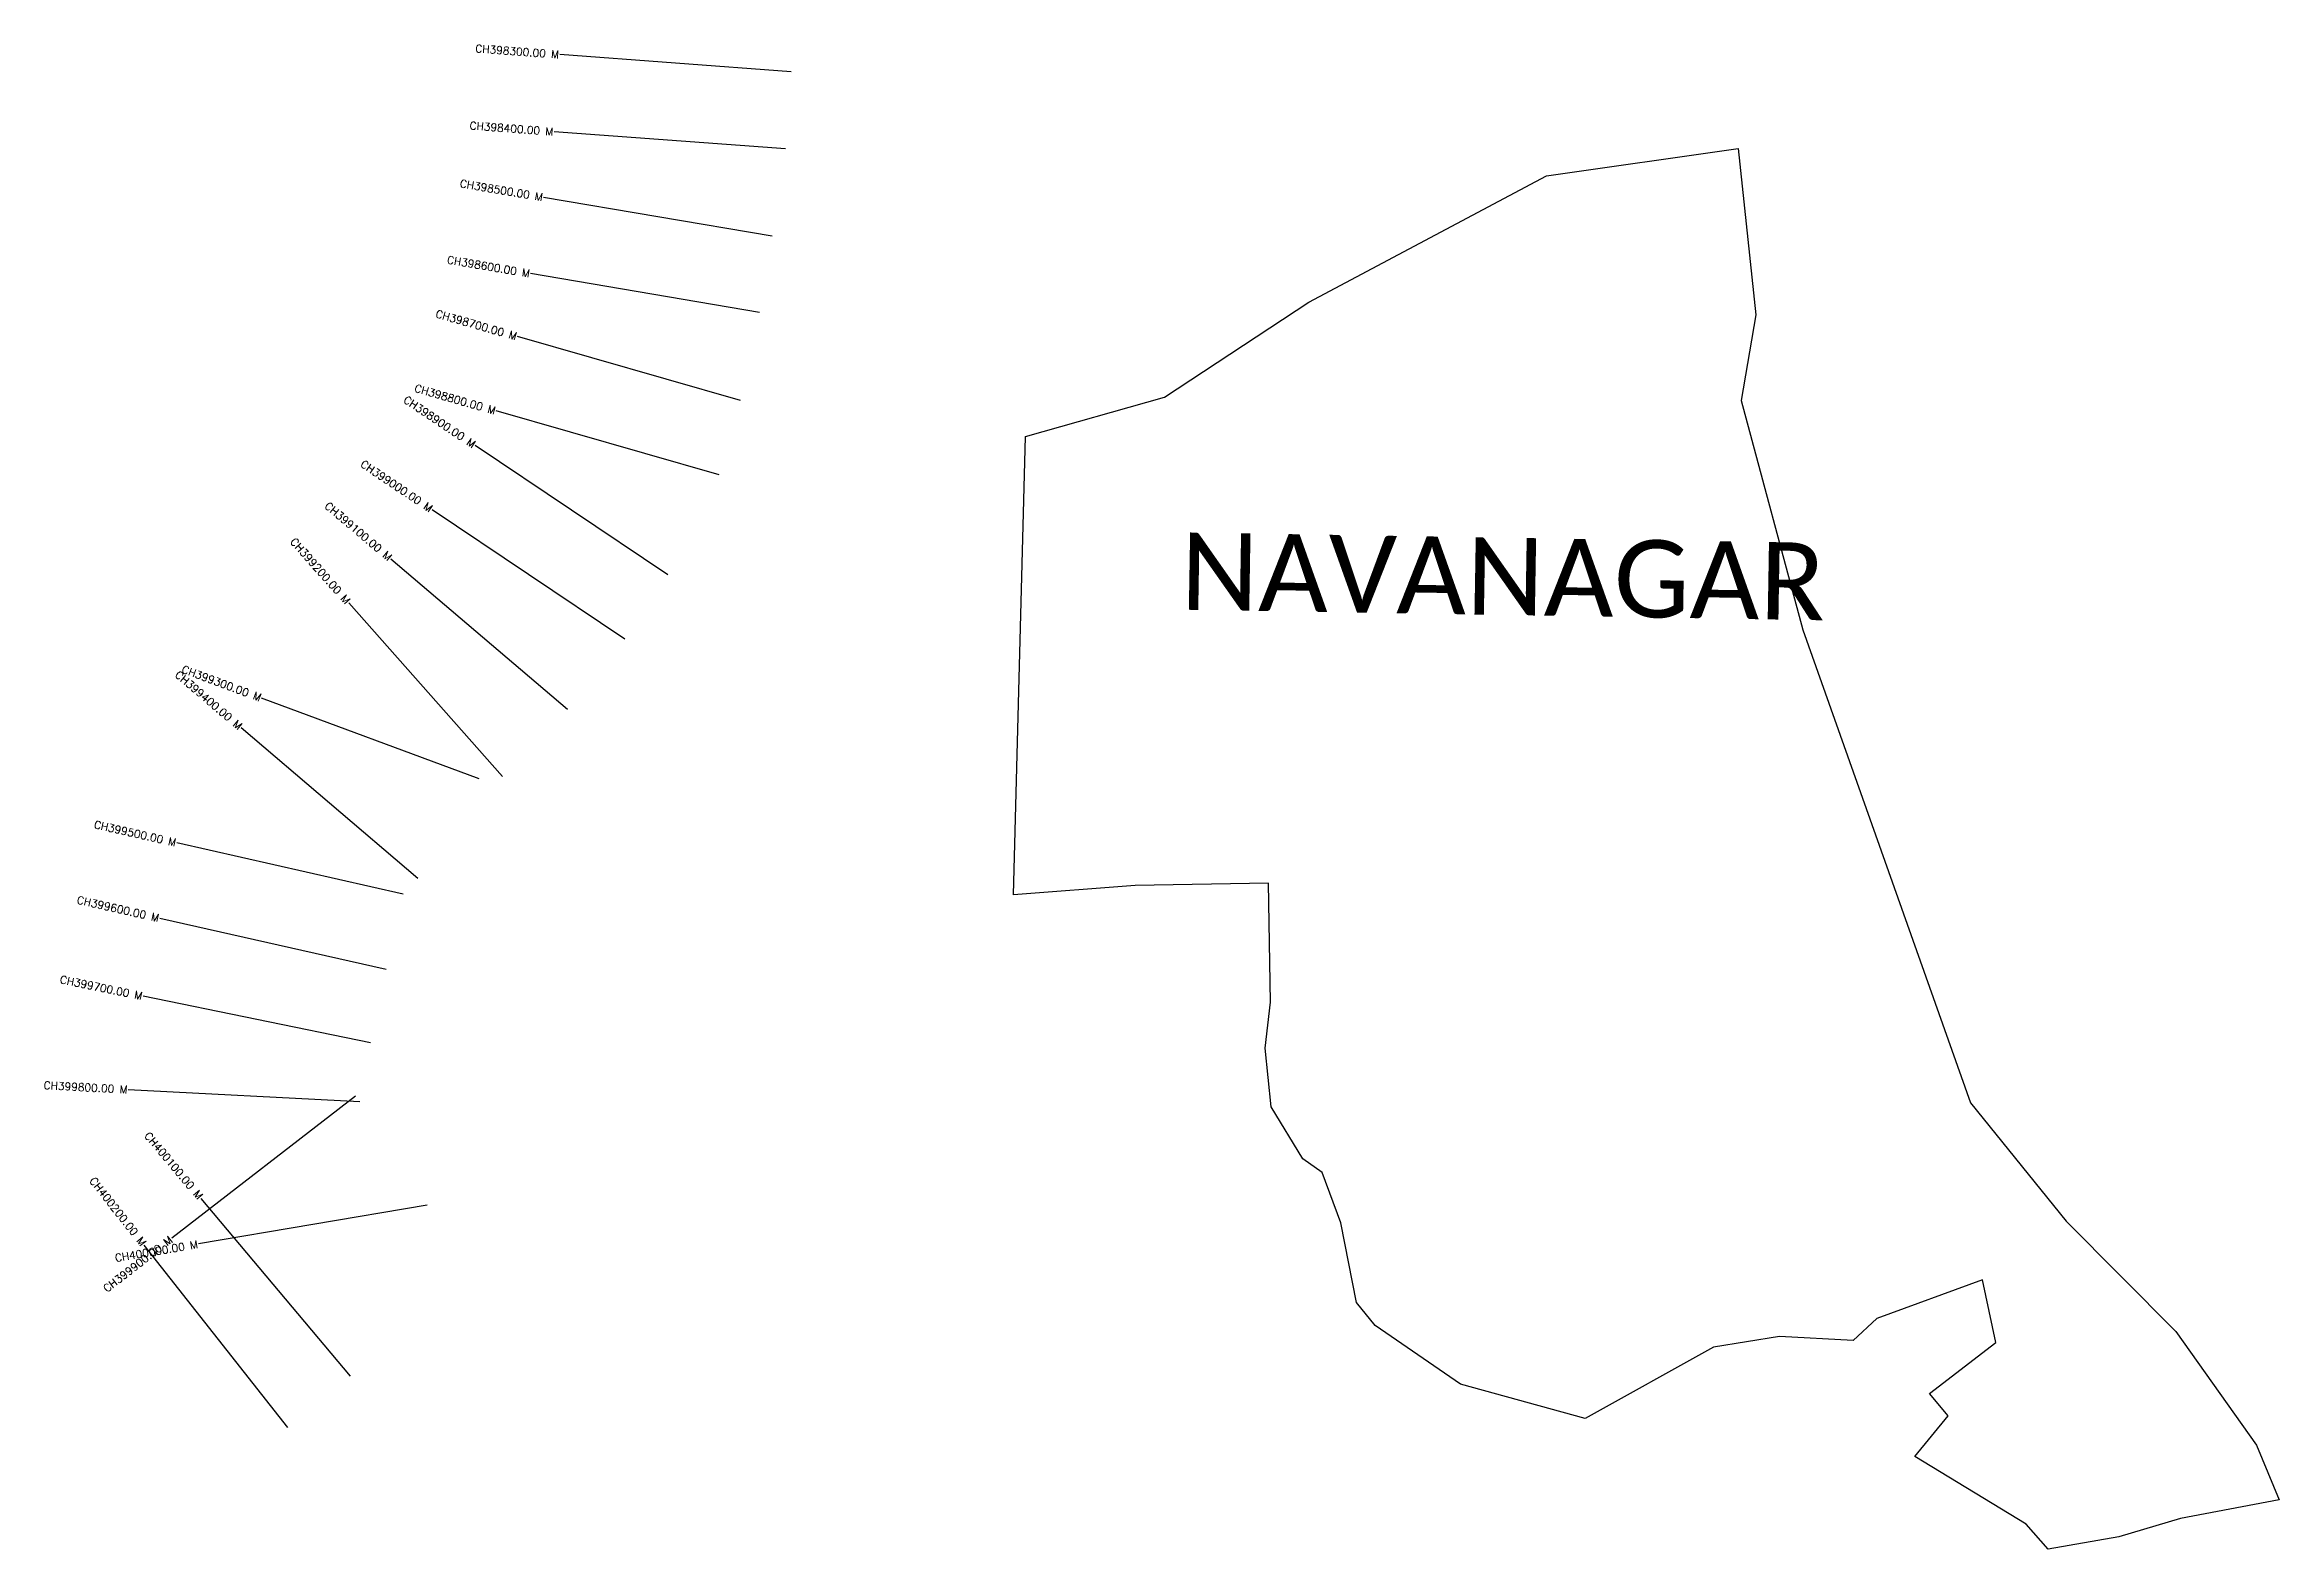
# Model space of a CAD drawing. Header units: metres. Extents: x 304664 to 307553, y 1943168 to 1945113.
import ezdxf
from ezdxf.enums import TextEntityAlignment as Align

# ---------------------------------------------------------------- set-up
doc = ezdxf.new("R2010")
doc.units = ezdxf.units.M
for name, color, linetype in [('CS', 134, 'Continuous'), ('CSMark', 6, 'Continuous'), ('village', 3, 'Continuous'), ('VILLAGE NAME', 250, 'Continuous')]:
    doc.layers.add(name, color=color, linetype=linetype)
doc.styles.get("Standard").update_dxf_attribs({"font": 'simplex.shx'})

msp = doc.modelspace()

# ---------------------------------------------------------------- linework, layer by layer
at = {"layer": 'CS'}
for p, q in [((305628.9, 1945078.2), (305329.7, 1945100.5)), ((305621.4, 1944978.5), (305322.3, 1945000.7)), ((305604.5, 1944865.8), (305308.7, 1944915.9)), ((305587.8, 1944767.2), (305292, 1944817.3)), ((305563.4, 1944653.4), (305274.9, 1944735.8)), ((305535.9, 1944557.2), (305247.4, 1944639.7)), ((305469.3, 1944427.7), (305220.2, 1944594.9)), ((305413.6, 1944344.7), (305164.5, 1944511.8)), ((305339.8, 1944253.9), (305111.3, 1944448.3)), ((305255.7, 1944167.1), (305056.7, 1944391.6)), ((305225.4, 1944164.1), (304944.1, 1944268.3)), ((305146, 1944035.4), (304917.6, 1944229.9)), ((305127.1, 1944015.1), (304834.5, 1944081.3)), ((305105, 1943917.5), (304812.4, 1943983.7)), ((305084.7, 1943822.7), (304790.8, 1943883)), ((305071.2, 1943746.4), (304771.7, 1943762.2)), ((305065.3, 1943753.6), (304827.8, 1943570.4)), ((305158.3, 1943612.8), (304862.5, 1943562.7)), ((305059, 1943392), (304865.9, 1943621.6)), ((304978, 1943325.5), (304792.4, 1943561.2))]:
    msp.add_line(p, q, dxfattribs=at)
at = {"layer": 'village', "color": 4}
msp.add_polyline3d([(307553.2, 1943232, 0), (307425.3, 1943207.9, 0), (307345.5, 1943184.2, 0), (307254.3, 1943167.9, 0), (307225.9, 1943200.4, 0), (307082, 1943288.1, 0), (307125.1, 1943340.5, 0), (307100.8, 1943369.4, 0), (307186.8, 1943435.1, 0), (307169.6, 1943516.4, 0), (307032.7, 1943466.5, 0), (307002.3, 1943437.7, 0), (306906.8, 1943443.1, 0), (306821.4, 1943429.4, 0), (306655.5, 1943337.2, 0), (306494.2, 1943381.4, 0), (306384, 1943457.3, 0), (306359.8, 1943487.2, 0), (306339.8, 1943590.1, 0), (306315.5, 1943655.3, 0), (306290.7, 1943672.8, 0), (306249.6, 1943740.1, 0), (306241.8, 1943815.9, 0), (306248.9, 1943875.5, 0), (306246.2, 1944029.2, 0), (306073.9, 1944026.3, 0), (305916.2, 1944014, 0), (305932.1, 1944606.6, 0), (306111.6, 1944657.7, 0), (306298.4, 1944780.2, 0), (306605.6, 1944943.9, 0), (306853.6, 1944979, 0), (306876.5, 1944763.8, 0), (306857.5, 1944653.2, 0), (306937, 1944356.8, 0), (307153.8, 1943745.4, 0), (307277.6, 1943592.1, 0), (307419.3, 1943449.4, 0), (307523.7, 1943302.5, 0), (307553.2, 1943232, 0)], close=True, dxfattribs=at)

# ---------------------------------------------------------------- texts
at = {"layer": 'CSMark'}
for s, rotation, p in [('CH398300.00 M', 355.7493, (305328.7, 1945100.5)), ('CH398400.00 M', 355.7493, (305321.3, 1945000.8)), ('CH398500.00 M', 350.3954, (305307.7, 1944916)), ('CH398600.00 M', 350.3954, (305291, 1944817.4)), ('CH398700.00 M', 344.0454, (305273.9, 1944736.1)), ('CH398800.00 M', 344.0454, (305246.5, 1944639.9)), ('CH398900.00 M', 326.1386, (305219.4, 1944595.4)), ('CH399000.00 M', 326.1386, (305163.6, 1944512.4)), ('CH399100.00 M', 319.629, (305110.5, 1944448.9)), ('CH399200.00 M', 311.5675, (305056, 1944392.3)), ('CH399400.00 M', 319.5852, (304916.9, 1944230.6)), ('CH399300.00 M', 339.6631, (304943.2, 1944268.7)), ('CH399500.00 M', 347.2518, (304833.5, 1944081.5)), ('CH399600.00 M', 347.2518, (304811.4, 1943984)), ('CH399700.00 M', 348.4068, (304789.8, 1943883.2)), ('CH399800.00 M', 356.9757, (304770.7, 1943762.3)), ('CH400100.00 M', 310.0464, (304865.3, 1943622.4)), ('CH400200.00 M', 308.2036, (304791.8, 1943562)), ('CH399900.00 M', 37.6388, (304827, 1943569.8)), ('CH400000.00 M', 9.6262, (304861.5, 1943562.5))]:
    msp.add_text(s, height=10, rotation=rotation, dxfattribs=at).set_placement(p, align=Align.MIDDLE_RIGHT)
at = {"layer": 'VILLAGE NAME', "insert": (306133.5, 1944482.8), "char_height": 100, "attachment_point": 1, "rotation": 359.0535}
msp.add_mtext_dynamic_manual_height_columns('{\\fCalibri|b0|i0|c0|p34;NAVANAGAR}', width=298.894, gutter_width=1398, heights=[0], dxfattribs=at)

doc.saveas('drawing.dxf')
